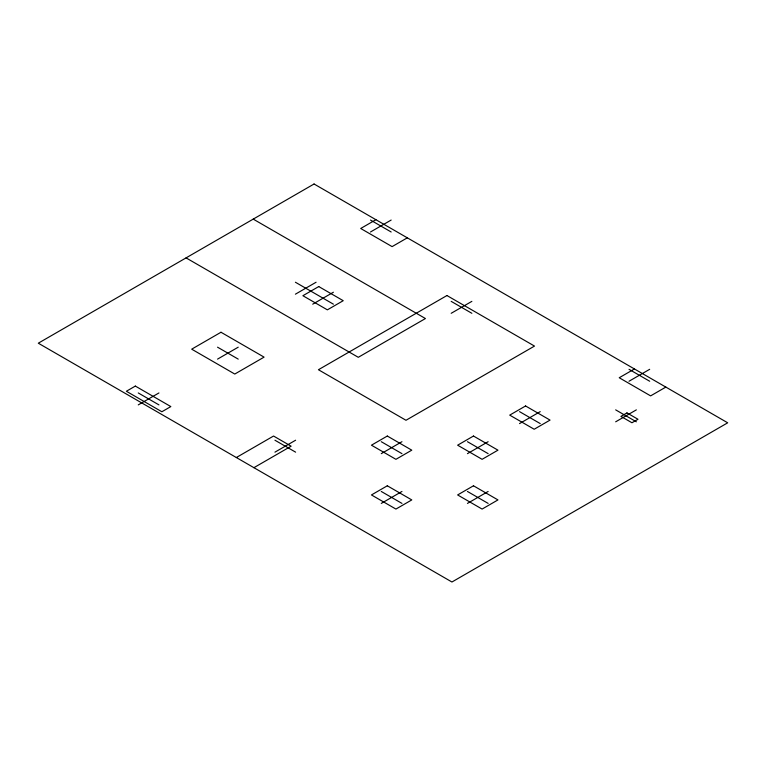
<?xml version="1.0" encoding="UTF-8"?>
<svg xmlns="http://www.w3.org/2000/svg" width="766" height="766" viewBox="0 0 766 766"><rect width="100%" height="100%" fill="white"/><g stroke="black" fill="none" stroke-linecap="round" stroke-linejoin="round"><path stroke-width="1.15" d="M375.915 219.698L360.7 228.488L392.096 246.614L407.32 237.833M370.485 231.993L391.167 220.053M295.408 294.182L316.09 282.242M138.263 404.888L158.945 392.948M217.544 359.12L238.226 347.18M312.72 304.169L333.401 292.229M451.184 313.304L471.866 301.364M236.33 457.532L273.558 436.036L291.137 446.185L253.91 467.681M274.937 452.16L295.619 440.22M381.276 453.644L401.959 441.704M381.276 503.406L401.959 491.466M467.452 453.644L488.134 441.704M519.539 423.579L540.222 411.639M634.44 368.963L619.225 377.743L650.621 395.878L665.846 387.089M629.01 381.248L649.692 369.308M467.452 503.406L488.134 491.466M615.673 421.807L636.355 409.867M370.485 220.053L391.167 231.993M629.01 369.308L649.692 381.248M451.184 301.364L471.866 313.304M615.673 409.867L636.355 421.807M253.22 219.114L425.436 318.541L358.287 357.31L186.071 257.883M295.408 282.242L333.401 304.169M519.539 411.639L540.222 423.579M467.452 441.704L488.134 453.644M217.544 347.18L238.226 359.12M381.276 441.704L401.959 453.644M467.452 491.466L488.134 503.406M381.276 491.466L401.959 503.406M274.937 440.22L295.619 452.16M138.263 392.948L158.945 404.888M314.06 183.993L38.3 343.197L451.94 582.007L727.7 422.803L314.06 183.993M220.991 332.252L191.691 349.172L234.779 374.047L264.079 357.128L220.991 332.252M135.333 386.083L126.371 391.263L161.875 411.754L170.837 406.583L135.333 386.083M318.752 286.561L302.896 295.714L327.369 309.847L343.225 300.693L318.752 286.561M446.942 295.532L318.436 369.729L405.99 420.275L534.496 346.079L446.942 295.532M387.309 436.036L371.453 445.19L395.926 459.322L411.782 450.169L387.309 436.036M387.309 485.788L371.453 494.941L395.926 509.074L411.782 499.92L387.309 485.788M473.484 436.036L457.628 445.19L482.101 459.322L497.957 450.169L473.484 436.036M525.572 405.97L509.716 415.124L534.189 429.247L550.045 420.094L525.572 405.97M473.484 485.788L457.628 494.941L482.101 509.074L497.957 499.92L473.484 485.788M626.961 412.903L620.929 416.388L631.96 422.755L637.992 419.27L626.961 412.903"/></g></svg>
